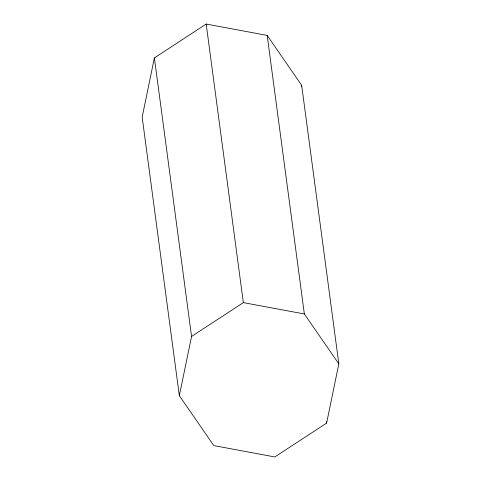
<?xml version="1.0" encoding="UTF-8"?>
<svg xmlns="http://www.w3.org/2000/svg" width="481" height="481" viewBox="0 0 481 481"><rect width="100%" height="100%" fill="white"/><g stroke="black" fill="none" stroke-linecap="round" stroke-linejoin="round"><path stroke-width="0.72" d="M154.395 57.9L142.166 117.123L179.329 395.689L213.817 445.598L274.819 456.95L326.605 423.1L338.834 363.877L301.671 85.311L267.183 35.402L206.181 24.05L154.395 57.9L191.564 336.466L179.329 395.689M301.365 86.772L301.671 85.311M191.564 336.466L243.35 302.615L304.353 313.967L338.834 363.877M326.407 421.609L326.605 423.1M267.183 35.402L304.353 313.967M206.181 24.05L243.35 302.615"/></g></svg>
